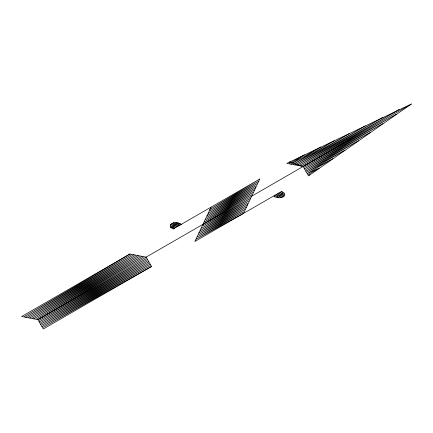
<?xml version="1.0" encoding="UTF-8"?>
<svg xmlns="http://www.w3.org/2000/svg" width="433" height="433" viewBox="0 0 433 433"><rect width="100%" height="100%" fill="white"/><g stroke="black" fill="none" stroke-linecap="round" stroke-linejoin="round"><path stroke-width="0.65" d="M211.088 207.126L194.85 241.5L281.45 191.5L284.156 194.628L280.097 192.284L284.156 196.187L278.744 193.064L282.803 196.972L277.391 193.843L281.45 197.751L276.038 194.628L278.744 197.751L274.684 195.407L274.684 196.972M259.8 179.002L243.562 213.377L196.203 239.157L243.562 211.813L197.556 236.813L244.916 209.469L198.909 234.47L246.269 207.126L198.909 232.905L247.622 204.782L200.263 230.562L247.622 203.218L201.616 228.218L248.975 200.874L202.969 225.874L250.328 198.531L202.969 224.31L251.681 194.628L204.322 221.967L253.034 192.284L205.675 219.623L254.388 189.941L207.028 217.279L255.741 187.597L207.028 215.721L255.741 186.033L208.381 213.377L257.094 183.689L209.734 211.033L258.447 181.346L209.734 209.469L259.8 179.002L173.2 228.997M411.35 104.007L308.512 175.879L303.1 166.499L289.569 161.812L289.569 163.376L304.453 154.781L290.922 164.156L320.691 146.971L293.628 164.156L334.222 140.72L294.981 164.941L349.106 133.689L297.688 164.941L365.344 125.879L299.041 165.72L382.934 117.283L301.747 165.72L399.172 109.473L303.1 166.499L286.863 163.376L411.35 104.007L37.888 319.619L21.65 316.496L129.9 253.998L146.137 257.121L151.55 266.501L43.3 328.993L37.888 319.619L143.431 257.121L36.534 318.84L142.078 256.341L33.828 318.84L139.372 256.341L32.475 318.06L138.019 255.562L29.769 318.06L135.312 255.562L28.416 317.275L133.959 254.777L25.709 317.275L131.253 254.777L24.356 316.496L129.9 253.998M37.888 319.619L146.137 258.685L39.241 320.404L147.491 259.464L39.241 321.963L147.491 261.029L40.594 322.747L148.844 261.813L40.594 324.306L148.844 263.372L41.947 325.091L150.197 264.157L41.947 326.65L150.197 265.716L43.3 327.435L151.55 266.501M303.1 166.499L396.466 114.16L304.453 167.284L382.934 123.535L304.453 168.843L370.756 132.13L305.806 169.628L358.578 140.72L305.806 171.187L345.047 150.094L307.159 171.971L332.869 158.689L307.159 173.536L319.337 168.064L308.512 174.315L309.866 175.094M170.494 227.439L174.553 228.218L170.494 225.874L175.906 227.439L170.494 224.31L177.259 226.654L171.847 223.531L178.613 225.874L173.2 222.751L179.966 225.095L175.906 222.751L181.319 224.31M281.45 191.5A5.743 3.312 0 0 1 283.209 196.82A5.743 3.312 0 0 1 273.937 196.003M173.341 228.841A5.743 3.312 0 0 1 171.923 223.488A5.743 3.312 0 0 1 181.135 224.505"/></g></svg>
